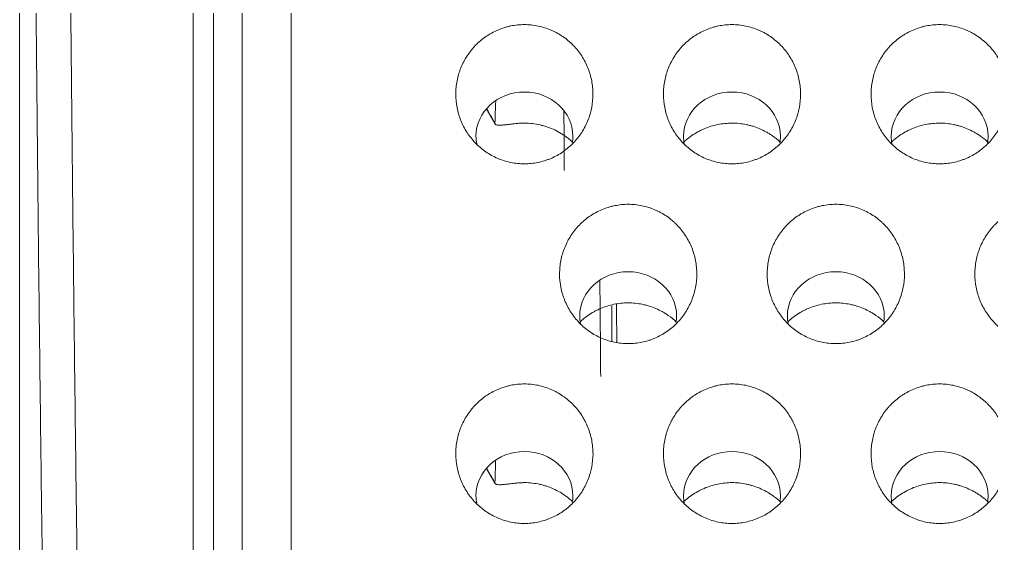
# Model space of a CAD drawing. Header units: millimetres. Extents: x 70151 to 230897, y 35202 to 113211.
# Drawn here: x 178099.42 to 178113.41, y 69207.89 to 69215.44 of the extents above; entities that cross this region are included whole.
import ezdxf

# ---------------------------------------------------------------- set-up
doc = ezdxf.new("R2010")
doc.units = ezdxf.units.MM
doc.header["$LTSCALE"] = 50
doc.layers.add('2-con', color=2, linetype='Continuous')
doc.layers.add('mark-B', color=2, linetype='Continuous', lineweight=20)

# ---------------------------------------------------------------- blocks, each defined once
blk = doc.blocks.new('무풍1WAY 대형')
at = {"layer": 'mark-B'}
blk.add_line((546.971, -451.867), (546.971, -451.359), dxfattribs=at)
for centre, major_axis, ratio, start_param, end_param in [((542.252, -449.134), (0.697, 0), 0.913545, 2.993247, 3.141588), ((542.252, -449.134), (0.697, 0), 0.913545, 3.141596, 6.283185), ((542.252, -449.134), (0.697, 0), 0.913545, 0, 0.171902), ((545.24, -449.134), (0.697, 0), 0.913545, 2.993247, 3.141588), ((545.24, -449.134), (0.697, 0), 0.913545, 3.141596, 6.283185), ((545.24, -449.134), (0.697, 0), 0.913545, 0, 0.171902), ((548.227, -449.134), (0.697, 0), 0.913545, 2.993247, 3.141588), ((548.227, -449.134), (0.697, 0), 0.913545, 3.141596, 6.283185), ((548.227, -449.134), (0.697, 0), 0.913545, 0, 0.171902), ((546.441, -471.105), (0, -44.315), 0.017455, 2.010581, 2.045456), ((543.746, -451.721), (0.697, 0), 0.913545, 2.993348, 3.141596), ((543.746, -451.721), (0.697, 0), 0.913545, 0, 0.171606), ((546.734, -451.721), (0.697, 0), 0.913545, 2.993348, 3.141596), ((546.734, -451.721), (0.697, 0), 0.913545, 0, 0.171606), ((543.746, -451.721), (0.697, 0), 0.913545, 3.141596, 6.283185), ((546.734, -451.721), (0.697, 0), 0.913545, 3.141596, 6.283185), ((546.939, -471.105), (0, -44.813), 0.017261, 1.946142, 1.966911), ((542.252, -454.308), (0.697, 0), 0.913545, 2.993348, 3.141596), ((542.252, -454.308), (0.697, 0), 0.913545, 3.141596, 6.283185), ((542.252, -454.308), (0.697, 0), 0.913545, 0, 0.171216), ((545.24, -454.308), (0.697, 0), 0.913545, 2.993348, 3.141596), ((545.24, -454.308), (0.697, 0), 0.913545, 3.141596, 6.283185), ((545.24, -454.308), (0.697, 0), 0.913545, 0, 0.171216), ((548.227, -454.308), (0.697, 0), 0.913545, 2.993348, 3.141596), ((548.227, -454.308), (0.697, 0), 0.913545, 3.141596, 6.283185), ((548.227, -454.308), (0.697, 0), 0.913545, 0, 0.171216)]:
    blk.add_ellipse(centre, major_axis=major_axis, ratio=ratio, start_param=start_param, end_param=end_param, dxfattribs=at)
for points, degree in [([(552.701, -457.233), (552.701, -444.112), (552.702, -430.948), (552.702, -417.749)], 3), ([(552.289, -417.913), (552.289, -431.081), (552.289, -444.215), (552.289, -457.307)], 3), ([(548.651, -449.323), (548.648, -449.426), (548.645, -449.529), (548.641, -449.631)], 3), ([(548.77, -449.521), (548.709, -449.416), (548.649, -449.31)], 2), ([(546.902, -451.886), (546.901, -451.704), (546.899, -451.522), (546.898, -451.34)], 3), ([(548.651, -454.497), (548.648, -454.601), (548.644, -454.704), (548.64, -454.806)], 3), ([(548.77, -454.696), (548.709, -454.591), (548.648, -454.485)], 2)]:
    blk.add_open_spline(points, degree=degree, dxfattribs=at)
for points, knots in [([(551.585, -457.359), (551.585, -457.179), (551.585, -456.82), (551.585, -456.281), (551.585, -455.743), (551.585, -455.205), (551.585, -454.667), (551.585, -454.13), (551.585, -453.593), (551.585, -453.056), (551.585, -452.52), (551.585, -451.984), (551.585, -451.448), (551.585, -450.913), (551.585, -450.378), (551.585, -449.843), (551.585, -449.309), (551.585, -448.775), (551.585, -448.241), (551.585, -447.708), (551.585, -447.174), (551.585, -446.642), (551.585, -446.109), (551.585, -445.577), (551.585, -445.045), (551.585, -444.514), (551.585, -443.983), (551.585, -443.452), (551.585, -442.922), (551.585, -442.391), (551.585, -441.862), (551.585, -441.332), (551.585, -440.803), (551.585, -440.274), (551.585, -439.746), (551.585, -439.218), (551.585, -438.69), (551.585, -438.162), (551.585, -437.635), (551.585, -437.108), (551.585, -436.582), (551.585, -436.056), (551.585, -435.53), (551.585, -435.004), (551.585, -434.479), (551.585, -433.955), (551.585, -433.43), (551.585, -432.906), (551.585, -432.382), (551.585, -431.859), (551.585, -431.335), (551.585, -430.813), (551.585, -430.29), (551.585, -429.768), (551.585, -429.246), (551.585, -428.725), (551.585, -428.204), (551.585, -427.683), (551.585, -427.162), (551.585, -426.642), (551.585, -426.122), (551.585, -425.603), (551.585, -425.084), (551.585, -424.565), (551.585, -424.047), (551.585, -423.528), (551.585, -423.011), (551.585, -422.493), (551.585, -421.976), (551.585, -421.459), (551.585, -420.943), (551.585, -420.427), (551.585, -419.911), (551.585, -419.396), (551.585, -418.881), (551.585, -418.366), (551.585, -418.023), (551.585, -417.851)], [0, 0, 0, 0, 0.013683, 0.027356, 0.04102, 0.054675, 0.06832, 0.081956, 0.095582, 0.109198, 0.122806, 0.136404, 0.149992, 0.163571, 0.17714, 0.1907, 0.204251, 0.217792, 0.231324, 0.244846, 0.258359, 0.271862, 0.285356, 0.29884, 0.312315, 0.325781, 0.339237, 0.352683, 0.366121, 0.379548, 0.392967, 0.406376, 0.419775, 0.433165, 0.446545, 0.459916, 0.473278, 0.48663, 0.499973, 0.513306, 0.52663, 0.539944, 0.553249, 0.566545, 0.579831, 0.593108, 0.606375, 0.619633, 0.632881, 0.64612, 0.659349, 0.672569, 0.68578, 0.698981, 0.712172, 0.725354, 0.738527, 0.751691, 0.764844, 0.777989, 0.791124, 0.804249, 0.817365, 0.830472, 0.843569, 0.856657, 0.869736, 0.882804, 0.895864, 0.908914, 0.921955, 0.934986, 0.948007, 0.96102, 0.974023, 0.987016, 1, 1, 1, 1]), ([(552.993, -442.018), (552.993, -442.192), (552.993, -442.539), (552.993, -443.06), (552.993, -443.581), (552.993, -444.102), (552.993, -444.622), (552.993, -445.143), (552.993, -445.664), (552.993, -446.184), (552.993, -446.705), (552.993, -447.226), (552.993, -447.746), (552.993, -448.266), (552.993, -448.787), (552.993, -449.307), (552.993, -449.828), (552.993, -450.348), (552.993, -450.868), (552.993, -451.388), (552.993, -451.909), (552.993, -452.429), (552.993, -452.949), (552.993, -453.469), (552.993, -453.989), (552.993, -454.509), (552.993, -455.029), (552.993, -455.549), (552.993, -456.068), (552.993, -456.588), (552.993, -456.935), (552.993, -457.108)], [0, 0, 0, 0, 0.034483, 0.068965, 0.103448, 0.13793, 0.172413, 0.206896, 0.241378, 0.275861, 0.310343, 0.344826, 0.379309, 0.413791, 0.448274, 0.482757, 0.51724, 0.551722, 0.586205, 0.620688, 0.655171, 0.689654, 0.724136, 0.758619, 0.793102, 0.827585, 0.862068, 0.896551, 0.931034, 0.965517, 1, 1, 1, 1]), ([(555.121, -445.094), (555.129, -445.663), (555.146, -446.815), (555.162, -447.993), (555.185, -449.78), (555.2, -450.997), (555.228, -453.483), (555.241, -454.752), (555.259, -456.694), (555.27, -458.001), (555.281, -459.336), (555.286, -460.01)], [0, 0, 0, 0, 0.125, 0.25, 0.25, 0.5, 0.5, 0.75, 0.75, 0.875, 1, 1, 1, 1]), ([(554.788, -460.133), (554.783, -459.467), (554.772, -458.147), (554.761, -456.854), (554.743, -454.933), (554.73, -453.678), (554.702, -451.219), (554.688, -450.015), (554.664, -448.248), (554.648, -447.083), (554.632, -445.944), (554.623, -445.381)], [0, 0, 0, 0, 0.125, 0.25, 0.25, 0.5, 0.5, 0.75, 0.75, 0.875, 1, 1, 1, 1]), ([(555.493, -488.059), (555.493, -485.014), (555.493, -481.958), (555.493, -476.339), (555.493, -473.779), (555.493, -469.929), (555.493, -468.643), (555.493, -466.713), (555.493, -466.069), (555.493, -465.102), (555.493, -464.78), (555.493, -464.296), (555.493, -464.135), (555.493, -463.812), (555.493, -463.64), (555.493, -463.339), (555.493, -463.209), (555.493, -462.925), (555.493, -462.781), (555.493, -462.346), (555.493, -462.051), (555.493, -461.148), (555.493, -460.523), (555.493, -459.229), (555.493, -458.56), (555.493, -457.522), (555.493, -457.171), (555.493, -456.635), (555.493, -456.455), (555.493, -456.183), (555.493, -456.092), (555.493, -455.91), (555.493, -455.808), (555.493, -455.644), (555.493, -455.581), (555.493, -455.435), (555.493, -455.362), (555.493, -455.142), (555.493, -454.994), (555.493, -454.547), (555.493, -454.245), (555.493, -453.324), (555.493, -452.693), (555.493, -451.395), (555.493, -450.729), (555.493, -449.703), (555.493, -449.356), (555.493, -448.83), (555.493, -448.654), (555.493, -448.299), (555.493, -448.112), (555.493, -447.94)], [0, 0, 0, 0, 0.23099, 0.23099, 0.423242, 0.423242, 0.519369, 0.519369, 0.567432, 0.567432, 0.591463, 0.591463, 0.603479, 0.603479, 0.615495, 0.615495, 0.627511, 0.627511, 0.639526, 0.639526, 0.663558, 0.663558, 0.711621, 0.711621, 0.759684, 0.759684, 0.783716, 0.783716, 0.795732, 0.795732, 0.80174, 0.80174, 0.807748, 0.807748, 0.813755, 0.813755, 0.819763, 0.819763, 0.831779, 0.831779, 0.855811, 0.855811, 0.903874, 0.903874, 0.951937, 0.951937, 0.975969, 0.975969, 0.987984, 0.987984, 1, 1, 1, 1]), ([(542.252, -448.735), (542.186, -448.735), (542.121, -448.742), (542.025, -448.762), (541.993, -448.77), (541.946, -448.785), (541.93, -448.79), (541.899, -448.802), (541.884, -448.808), (541.809, -448.84), (541.752, -448.871), (541.685, -448.918), (541.671, -448.928), (541.645, -448.948), (541.632, -448.958), (541.595, -448.99), (541.548, -449.034), (541.505, -449.083), (541.474, -449.121), (541.465, -449.134), (541.446, -449.161), (541.436, -449.174), (541.392, -449.243), (541.362, -449.301), (541.326, -449.39), (541.316, -449.421), (541.302, -449.468), (541.298, -449.484), (541.29, -449.515), (541.287, -449.531), (541.271, -449.611), (541.265, -449.675), (541.265, -449.755), (541.266, -449.772), (541.267, -449.804), (541.268, -449.82), (541.273, -449.869), (541.278, -449.901), (541.296, -449.996), (541.314, -450.058), (541.35, -450.148), (541.364, -450.178), (541.394, -450.236), (541.41, -450.264), (541.463, -450.345), (541.503, -450.396), (541.56, -450.455), (541.572, -450.467), (541.595, -450.489), (541.632, -450.521), (541.696, -450.571), (541.752, -450.605), (541.795, -450.629), (541.809, -450.637), (541.839, -450.651), (541.854, -450.658), (541.929, -450.69), (541.992, -450.71), (542.088, -450.73), (542.12, -450.735), (542.186, -450.742), (542.219, -450.743), (542.317, -450.743), (542.382, -450.737), (542.463, -450.72), (542.479, -450.716), (542.511, -450.708), (542.559, -450.695), (542.635, -450.666), (542.694, -450.638), (542.737, -450.614), (542.751, -450.606), (542.779, -450.588), (542.793, -450.579), (542.86, -450.533), (542.91, -450.491), (542.967, -450.432), (542.978, -450.42), (542.999, -450.396), (543.01, -450.383), (543.04, -450.345), (543.059, -450.318), (543.112, -450.237), (543.142, -450.179), (543.172, -450.104), (543.178, -450.088), (543.189, -450.058), (543.203, -450.011), (543.222, -449.933), (543.232, -449.869), (543.236, -449.821), (543.237, -449.805), (543.239, -449.772), (543.239, -449.756), (543.239, -449.675), (543.233, -449.61), (543.215, -449.516), (543.207, -449.484), (543.194, -449.437), (543.189, -449.422), (543.178, -449.391), (543.172, -449.376), (543.142, -449.3), (543.113, -449.243), (543.06, -449.161), (543.041, -449.135), (543, -449.083), (542.979, -449.059), (542.911, -448.989), (542.862, -448.947), (542.781, -448.891), (542.753, -448.873), (542.695, -448.842), (542.637, -448.813), (542.576, -448.79), (542.513, -448.77), (542.482, -448.762), (542.384, -448.742), (542.319, -448.735), (542.252, -448.735)], [0, 0, 0, 0, 0.03125, 0.03125, 0.046875, 0.046875, 0.054688, 0.054688, 0.0625, 0.0625, 0.09375, 0.09375, 0.101563, 0.101563, 0.109375, 0.109375, 0.125, 0.140625, 0.140625, 0.148438, 0.148438, 0.15625, 0.15625, 0.1875, 0.1875, 0.203125, 0.203125, 0.210938, 0.210938, 0.21875, 0.21875, 0.25, 0.25, 0.257812, 0.257812, 0.265625, 0.265625, 0.28125, 0.28125, 0.3125, 0.3125, 0.328125, 0.328125, 0.34375, 0.34375, 0.375, 0.375, 0.382812, 0.382812, 0.390625, 0.40625, 0.421875, 0.421875, 0.429687, 0.429687, 0.4375, 0.4375, 0.46875, 0.46875, 0.484375, 0.484375, 0.5, 0.5, 0.53125, 0.53125, 0.539063, 0.539063, 0.546875, 0.5625, 0.578125, 0.578125, 0.585938, 0.585938, 0.59375, 0.59375, 0.625, 0.625, 0.632812, 0.632812, 0.640625, 0.640625, 0.65625, 0.65625, 0.6875, 0.6875, 0.695312, 0.695312, 0.703125, 0.71875, 0.734375, 0.734375, 0.742187, 0.742187, 0.75, 0.75, 0.78125, 0.78125, 0.796875, 0.796875, 0.804688, 0.804688, 0.8125, 0.8125, 0.84375, 0.84375, 0.859375, 0.859375, 0.875, 0.875, 0.90625, 0.90625, 0.921875, 0.921875, 0.9375, 0.953125, 0.953125, 0.96875, 0.96875, 1, 1, 1, 1]), ([(545.24, -448.735), (545.174, -448.735), (545.108, -448.742), (545.012, -448.762), (544.981, -448.77), (544.934, -448.785), (544.918, -448.79), (544.887, -448.802), (544.872, -448.808), (544.796, -448.84), (544.739, -448.871), (544.672, -448.918), (544.659, -448.928), (544.633, -448.948), (544.62, -448.958), (544.583, -448.99), (544.535, -449.034), (544.492, -449.083), (544.462, -449.121), (544.452, -449.134), (544.433, -449.161), (544.424, -449.174), (544.38, -449.243), (544.35, -449.301), (544.314, -449.39), (544.303, -449.421), (544.29, -449.468), (544.285, -449.484), (544.278, -449.515), (544.274, -449.531), (544.259, -449.611), (544.253, -449.675), (544.253, -449.755), (544.253, -449.772), (544.255, -449.804), (544.256, -449.82), (544.261, -449.869), (544.265, -449.901), (544.284, -449.996), (544.302, -450.058), (544.338, -450.148), (544.352, -450.178), (544.381, -450.236), (544.398, -450.264), (544.45, -450.345), (544.49, -450.396), (544.547, -450.455), (544.559, -450.467), (544.583, -450.489), (544.62, -450.521), (544.684, -450.571), (544.739, -450.605), (544.782, -450.629), (544.797, -450.637), (544.826, -450.651), (544.841, -450.658), (544.917, -450.69), (544.979, -450.71), (545.075, -450.73), (545.108, -450.735), (545.174, -450.742), (545.207, -450.743), (545.305, -450.743), (545.37, -450.737), (545.451, -450.72), (545.467, -450.716), (545.499, -450.708), (545.546, -450.695), (545.623, -450.666), (545.682, -450.638), (545.725, -450.614), (545.739, -450.606), (545.767, -450.588), (545.781, -450.579), (545.848, -450.533), (545.898, -450.491), (545.954, -450.432), (545.965, -450.42), (545.987, -450.396), (545.997, -450.383), (546.028, -450.345), (546.047, -450.318), (546.1, -450.237), (546.129, -450.179), (546.16, -450.104), (546.165, -450.088), (546.176, -450.058), (546.191, -450.011), (546.21, -449.933), (546.219, -449.869), (546.224, -449.821), (546.225, -449.805), (546.226, -449.772), (546.227, -449.756), (546.227, -449.675), (546.221, -449.61), (546.202, -449.516), (546.195, -449.484), (546.181, -449.437), (546.176, -449.422), (546.166, -449.391), (546.16, -449.376), (546.13, -449.3), (546.1, -449.243), (546.048, -449.161), (546.029, -449.135), (545.988, -449.083), (545.966, -449.059), (545.899, -448.989), (545.849, -448.947), (545.769, -448.891), (545.74, -448.873), (545.683, -448.842), (545.624, -448.813), (545.563, -448.79), (545.501, -448.77), (545.469, -448.762), (545.372, -448.742), (545.306, -448.735), (545.24, -448.735)], [0, 0, 0, 0, 0.03125, 0.03125, 0.046875, 0.046875, 0.054687, 0.054687, 0.0625, 0.0625, 0.09375, 0.09375, 0.101562, 0.101562, 0.109375, 0.109375, 0.125, 0.140625, 0.140625, 0.148437, 0.148437, 0.15625, 0.15625, 0.1875, 0.1875, 0.203125, 0.203125, 0.210937, 0.210937, 0.21875, 0.21875, 0.25, 0.25, 0.257812, 0.257812, 0.265625, 0.265625, 0.28125, 0.28125, 0.3125, 0.3125, 0.328125, 0.328125, 0.34375, 0.34375, 0.375, 0.375, 0.382812, 0.382812, 0.390625, 0.40625, 0.421875, 0.421875, 0.429687, 0.429687, 0.4375, 0.4375, 0.46875, 0.46875, 0.484375, 0.484375, 0.5, 0.5, 0.53125, 0.53125, 0.539062, 0.539062, 0.546875, 0.5625, 0.578125, 0.578125, 0.585938, 0.585938, 0.59375, 0.59375, 0.625, 0.625, 0.632813, 0.632813, 0.640625, 0.640625, 0.65625, 0.65625, 0.6875, 0.6875, 0.695313, 0.695313, 0.703125, 0.71875, 0.734375, 0.734375, 0.742188, 0.742188, 0.75, 0.75, 0.78125, 0.78125, 0.796875, 0.796875, 0.804688, 0.804688, 0.8125, 0.8125, 0.84375, 0.84375, 0.859375, 0.859375, 0.875, 0.875, 0.90625, 0.90625, 0.921875, 0.921875, 0.9375, 0.953125, 0.953125, 0.96875, 0.96875, 1, 1, 1, 1]), ([(548.227, -448.735), (548.161, -448.735), (548.096, -448.742), (548, -448.762), (547.968, -448.77), (547.921, -448.785), (547.905, -448.79), (547.874, -448.802), (547.859, -448.808), (547.784, -448.84), (547.727, -448.871), (547.66, -448.918), (547.646, -448.928), (547.62, -448.948), (547.607, -448.958), (547.57, -448.99), (547.523, -449.034), (547.48, -449.083), (547.45, -449.121), (547.44, -449.134), (547.421, -449.161), (547.412, -449.174), (547.367, -449.243), (547.338, -449.301), (547.301, -449.39), (547.291, -449.421), (547.277, -449.468), (547.273, -449.484), (547.265, -449.515), (547.262, -449.531), (547.247, -449.611), (547.24, -449.675), (547.24, -449.755), (547.241, -449.772), (547.242, -449.804), (547.244, -449.82), (547.248, -449.869), (547.253, -449.901), (547.271, -449.996), (547.289, -450.058), (547.325, -450.148), (547.339, -450.178), (547.369, -450.236), (547.385, -450.264), (547.438, -450.345), (547.478, -450.396), (547.535, -450.455), (547.547, -450.467), (547.571, -450.489), (547.607, -450.521), (547.672, -450.571), (547.727, -450.605), (547.77, -450.629), (547.784, -450.637), (547.814, -450.651), (547.829, -450.658), (547.905, -450.69), (547.967, -450.71), (548.063, -450.73), (548.095, -450.735), (548.161, -450.742), (548.194, -450.743), (548.292, -450.743), (548.357, -450.737), (548.438, -450.72), (548.454, -450.716), (548.486, -450.708), (548.534, -450.695), (548.61, -450.666), (548.669, -450.638), (548.712, -450.614), (548.726, -450.606), (548.754, -450.588), (548.768, -450.579), (548.836, -450.533), (548.885, -450.491), (548.942, -450.432), (548.953, -450.42), (548.974, -450.396), (548.985, -450.383), (549.015, -450.345), (549.034, -450.318), (549.087, -450.237), (549.117, -450.179), (549.147, -450.104), (549.153, -450.088), (549.164, -450.058), (549.178, -450.011), (549.197, -449.933), (549.207, -449.869), (549.211, -449.821), (549.212, -449.805), (549.214, -449.772), (549.214, -449.756), (549.214, -449.675), (549.208, -449.61), (549.19, -449.516), (549.182, -449.484), (549.169, -449.437), (549.164, -449.422), (549.153, -449.391), (549.147, -449.376), (549.117, -449.3), (549.088, -449.243), (549.035, -449.161), (549.016, -449.135), (548.975, -449.083), (548.954, -449.059), (548.886, -448.989), (548.837, -448.947), (548.756, -448.891), (548.728, -448.873), (548.671, -448.842), (548.612, -448.813), (548.551, -448.79), (548.488, -448.77), (548.457, -448.762), (548.359, -448.742), (548.294, -448.735), (548.227, -448.735)], [0, 0, 0, 0, 0.03125, 0.03125, 0.046875, 0.046875, 0.054687, 0.054687, 0.0625, 0.0625, 0.09375, 0.09375, 0.101562, 0.101562, 0.109375, 0.109375, 0.125, 0.140625, 0.140625, 0.148437, 0.148437, 0.15625, 0.15625, 0.1875, 0.1875, 0.203125, 0.203125, 0.210937, 0.210937, 0.21875, 0.21875, 0.25, 0.25, 0.257812, 0.257812, 0.265625, 0.265625, 0.28125, 0.28125, 0.3125, 0.3125, 0.328125, 0.328125, 0.34375, 0.34375, 0.375, 0.375, 0.382812, 0.382812, 0.390625, 0.40625, 0.421875, 0.421875, 0.429687, 0.429687, 0.4375, 0.4375, 0.46875, 0.46875, 0.484375, 0.484375, 0.5, 0.5, 0.53125, 0.53125, 0.539062, 0.539062, 0.546875, 0.5625, 0.578125, 0.578125, 0.585937, 0.585937, 0.59375, 0.59375, 0.625, 0.625, 0.632812, 0.632812, 0.640625, 0.640625, 0.65625, 0.65625, 0.6875, 0.6875, 0.695312, 0.695312, 0.703125, 0.71875, 0.734375, 0.734375, 0.742187, 0.742187, 0.75, 0.75, 0.78125, 0.78125, 0.796875, 0.796875, 0.804687, 0.804687, 0.8125, 0.8125, 0.84375, 0.84375, 0.859375, 0.859375, 0.875, 0.875, 0.90625, 0.90625, 0.921875, 0.921875, 0.9375, 0.953125, 0.953125, 0.96875, 0.96875, 1, 1, 1, 1]), ([(542.949, -449.046), (542.937, -449.058), (542.899, -449.092), (542.832, -449.143), (542.774, -449.179), (542.729, -449.204), (542.714, -449.212), (542.683, -449.227), (542.667, -449.234), (542.589, -449.268), (542.524, -449.288), (542.424, -449.309), (542.39, -449.314), (542.321, -449.321), (542.287, -449.323), (542.185, -449.323), (542.117, -449.316), (542.033, -449.299), (542.016, -449.295), (541.983, -449.286), (541.933, -449.272), (541.853, -449.243), (541.792, -449.213), (541.747, -449.188), (541.733, -449.18), (541.703, -449.162), (541.689, -449.152), (541.633, -449.113), (541.593, -449.081), (541.556, -449.047)], [0, 0, 0, 0, 0.033324, 0.099973, 0.166622, 0.166622, 0.199947, 0.199947, 0.233271, 0.233271, 0.366569, 0.366569, 0.433218, 0.433218, 0.499867, 0.499867, 0.633165, 0.633165, 0.666489, 0.666489, 0.699814, 0.766462, 0.833111, 0.833111, 0.866436, 0.866436, 0.89976, 0.89976, 1, 1, 1, 1]), ([(545.937, -449.046), (545.924, -449.058), (545.886, -449.092), (545.819, -449.143), (545.761, -449.179), (545.717, -449.204), (545.702, -449.212), (545.671, -449.227), (545.655, -449.234), (545.576, -449.268), (545.511, -449.288), (545.411, -449.309), (545.377, -449.314), (545.309, -449.321), (545.275, -449.323), (545.172, -449.323), (545.104, -449.316), (545.02, -449.299), (545.003, -449.295), (544.97, -449.286), (544.921, -449.272), (544.841, -449.243), (544.78, -449.213), (544.735, -449.188), (544.72, -449.18), (544.691, -449.162), (544.677, -449.152), (544.62, -449.113), (544.58, -449.081), (544.543, -449.047)], [0, 0, 0, 0, 0.033324, 0.099973, 0.166622, 0.166622, 0.199947, 0.199947, 0.233271, 0.233271, 0.366569, 0.366569, 0.433218, 0.433218, 0.499867, 0.499867, 0.633165, 0.633165, 0.666489, 0.666489, 0.699814, 0.766462, 0.833111, 0.833111, 0.866436, 0.866436, 0.89976, 0.89976, 1, 1, 1, 1]), ([(548.337, -449.317), (548.318, -449.319), (548.299, -449.32), (548.261, -449.322), (548.243, -449.323), (548.186, -449.323), (548.112, -449.318), (548.038, -449.306), (547.982, -449.293), (547.964, -449.288), (547.928, -449.278), (547.91, -449.272), (547.822, -449.241), (547.754, -449.209), (547.674, -449.159), (547.658, -449.148), (547.628, -449.127), (547.59, -449.099), (547.555, -449.069), (547.535, -449.05)], [0, 0, 0, 0, 0.064579, 0.064579, 0.129157, 0.129157, 0.258315, 0.387472, 0.387472, 0.452051, 0.452051, 0.516629, 0.516629, 0.774944, 0.774944, 0.839522, 0.839522, 0.904101, 1, 1, 1, 1]), ([(548.651, -449.323), (548.652, -449.317), (548.65, -449.312), (548.644, -449.305), (548.642, -449.303), (548.636, -449.3), (548.633, -449.299), (548.621, -449.295), (548.612, -449.294), (548.595, -449.293), (548.589, -449.293), (548.576, -449.293), (548.562, -449.293), (548.547, -449.294), (548.531, -449.295), (548.523, -449.296), (548.497, -449.299), (548.478, -449.301), (548.44, -449.305), (548.42, -449.308), (548.379, -449.312), (548.358, -449.315), (548.337, -449.317)], [0, 0, 0, 0, 0.125, 0.125, 0.1875, 0.1875, 0.25, 0.25, 0.375, 0.375, 0.4375, 0.4375, 0.5, 0.5625, 0.5625, 0.625, 0.625, 0.75, 0.75, 0.875, 0.875, 1, 1, 1, 1]), ([(548.768, -449.525), (548.744, -449.484), (548.721, -449.443), (548.689, -449.388), (548.681, -449.374), (548.666, -449.348), (548.659, -449.335), (548.651, -449.323)], [0, 0, 0, 0, 0.609851, 0.609851, 0.815975, 0.815975, 1, 1, 1, 1]), ([(540.759, -451.323), (540.692, -451.323), (540.627, -451.33), (540.531, -451.35), (540.499, -451.358), (540.452, -451.372), (540.437, -451.378), (540.406, -451.389), (540.39, -451.395), (540.315, -451.428), (540.258, -451.459), (540.191, -451.505), (540.178, -451.515), (540.152, -451.535), (540.139, -451.545), (540.101, -451.577), (540.054, -451.622), (540.011, -451.67), (539.981, -451.708), (539.971, -451.721), (539.952, -451.748), (539.943, -451.761), (539.898, -451.83), (539.869, -451.888), (539.833, -451.977), (539.822, -452.008), (539.808, -452.055), (539.804, -452.07), (539.796, -452.102), (539.793, -452.118), (539.778, -452.197), (539.772, -452.261), (539.772, -452.342), (539.772, -452.358), (539.774, -452.391), (539.775, -452.407), (539.779, -452.456), (539.784, -452.488), (539.802, -452.582), (539.82, -452.644), (539.857, -452.735), (539.87, -452.764), (539.9, -452.822), (539.916, -452.85), (539.969, -452.931), (540.009, -452.982), (540.066, -453.041), (540.078, -453.053), (540.102, -453.075), (540.138, -453.107), (540.203, -453.157), (540.258, -453.191), (540.301, -453.215), (540.316, -453.222), (540.345, -453.237), (540.36, -453.244), (540.436, -453.276), (540.498, -453.296), (540.594, -453.315), (540.627, -453.32), (540.692, -453.327), (540.725, -453.329), (540.824, -453.329), (540.889, -453.322), (540.969, -453.306), (540.985, -453.302), (541.017, -453.294), (541.065, -453.28), (541.141, -453.252), (541.2, -453.224), (541.243, -453.2), (541.257, -453.192), (541.285, -453.174), (541.299, -453.165), (541.367, -453.119), (541.416, -453.077), (541.473, -453.019), (541.484, -453.007), (541.505, -452.982), (541.516, -452.969), (541.546, -452.931), (541.565, -452.905), (541.618, -452.823), (541.648, -452.766), (541.678, -452.69), (541.684, -452.675), (541.695, -452.644), (541.71, -452.598), (541.729, -452.52), (541.738, -452.456), (541.742, -452.408), (541.744, -452.391), (541.745, -452.359), (541.745, -452.343), (541.746, -452.261), (541.739, -452.197), (541.721, -452.102), (541.714, -452.071), (541.7, -452.024), (541.695, -452.009), (541.684, -451.978), (541.679, -451.963), (541.648, -451.888), (541.619, -451.83), (541.566, -451.749), (541.547, -451.722), (541.506, -451.671), (541.485, -451.646), (541.417, -451.576), (541.368, -451.534), (541.287, -451.478), (541.259, -451.461), (541.202, -451.429), (541.143, -451.401), (541.082, -451.378), (541.019, -451.358), (540.988, -451.35), (540.89, -451.33), (540.825, -451.323), (540.759, -451.323)], [0, 0, 0, 0, 0.03125, 0.03125, 0.046875, 0.046875, 0.054687, 0.054687, 0.0625, 0.0625, 0.09375, 0.09375, 0.101562, 0.101562, 0.109375, 0.109375, 0.125, 0.140625, 0.140625, 0.148437, 0.148437, 0.15625, 0.15625, 0.1875, 0.1875, 0.203125, 0.203125, 0.210937, 0.210937, 0.21875, 0.21875, 0.25, 0.25, 0.257812, 0.257812, 0.265625, 0.265625, 0.28125, 0.28125, 0.3125, 0.3125, 0.328125, 0.328125, 0.34375, 0.34375, 0.375, 0.375, 0.382812, 0.382812, 0.390625, 0.40625, 0.421875, 0.421875, 0.429687, 0.429687, 0.4375, 0.4375, 0.46875, 0.46875, 0.484375, 0.484375, 0.5, 0.5, 0.53125, 0.53125, 0.539062, 0.539062, 0.546875, 0.5625, 0.578125, 0.578125, 0.585937, 0.585937, 0.59375, 0.59375, 0.625, 0.625, 0.632812, 0.632812, 0.640625, 0.640625, 0.65625, 0.65625, 0.6875, 0.6875, 0.695312, 0.695312, 0.703125, 0.71875, 0.734375, 0.734375, 0.742187, 0.742187, 0.75, 0.75, 0.78125, 0.78125, 0.796875, 0.796875, 0.804687, 0.804687, 0.8125, 0.8125, 0.84375, 0.84375, 0.859375, 0.859375, 0.875, 0.875, 0.90625, 0.90625, 0.921875, 0.921875, 0.9375, 0.953125, 0.953125, 0.96875, 0.96875, 1, 1, 1, 1]), ([(543.746, -451.323), (543.68, -451.323), (543.615, -451.33), (543.519, -451.35), (543.487, -451.358), (543.44, -451.372), (543.424, -451.378), (543.393, -451.389), (543.378, -451.395), (543.303, -451.428), (543.246, -451.459), (543.178, -451.505), (543.165, -451.515), (543.139, -451.535), (543.126, -451.545), (543.089, -451.577), (543.041, -451.622), (542.999, -451.67), (542.968, -451.708), (542.959, -451.721), (542.94, -451.748), (542.93, -451.761), (542.886, -451.83), (542.856, -451.888), (542.82, -451.977), (542.81, -452.008), (542.796, -452.055), (542.792, -452.07), (542.784, -452.102), (542.781, -452.118), (542.765, -452.197), (542.759, -452.261), (542.759, -452.342), (542.76, -452.358), (542.761, -452.391), (542.762, -452.407), (542.767, -452.456), (542.772, -452.488), (542.79, -452.582), (542.808, -452.644), (542.844, -452.735), (542.858, -452.764), (542.888, -452.822), (542.904, -452.85), (542.957, -452.931), (542.997, -452.982), (543.054, -453.041), (543.066, -453.053), (543.089, -453.075), (543.126, -453.107), (543.19, -453.157), (543.246, -453.191), (543.289, -453.215), (543.303, -453.222), (543.333, -453.237), (543.348, -453.244), (543.423, -453.276), (543.486, -453.296), (543.582, -453.315), (543.614, -453.32), (543.68, -453.327), (543.713, -453.329), (543.811, -453.329), (543.876, -453.322), (543.957, -453.306), (543.973, -453.302), (544.005, -453.294), (544.052, -453.28), (544.129, -453.252), (544.188, -453.224), (544.231, -453.2), (544.245, -453.192), (544.273, -453.174), (544.287, -453.165), (544.354, -453.119), (544.404, -453.077), (544.46, -453.019), (544.471, -453.007), (544.493, -452.982), (544.503, -452.969), (544.534, -452.931), (544.553, -452.905), (544.606, -452.823), (544.636, -452.766), (544.666, -452.69), (544.672, -452.675), (544.682, -452.644), (544.697, -452.598), (544.716, -452.52), (544.725, -452.456), (544.73, -452.408), (544.731, -452.391), (544.733, -452.359), (544.733, -452.343), (544.733, -452.261), (544.727, -452.197), (544.709, -452.102), (544.701, -452.071), (544.687, -452.024), (544.682, -452.009), (544.672, -451.978), (544.666, -451.963), (544.636, -451.888), (544.606, -451.83), (544.554, -451.749), (544.535, -451.722), (544.494, -451.671), (544.472, -451.646), (544.405, -451.576), (544.355, -451.534), (544.275, -451.478), (544.246, -451.461), (544.189, -451.429), (544.13, -451.401), (544.069, -451.378), (544.007, -451.358), (543.975, -451.35), (543.878, -451.33), (543.812, -451.323), (543.746, -451.323)], [0, 0, 0, 0, 0.03125, 0.03125, 0.046875, 0.046875, 0.054688, 0.054688, 0.0625, 0.0625, 0.09375, 0.09375, 0.101563, 0.101563, 0.109375, 0.109375, 0.125, 0.140625, 0.140625, 0.148438, 0.148438, 0.15625, 0.15625, 0.1875, 0.1875, 0.203125, 0.203125, 0.210938, 0.210938, 0.21875, 0.21875, 0.25, 0.25, 0.257813, 0.257813, 0.265625, 0.265625, 0.28125, 0.28125, 0.3125, 0.3125, 0.328125, 0.328125, 0.34375, 0.34375, 0.375, 0.375, 0.382813, 0.382813, 0.390625, 0.40625, 0.421875, 0.421875, 0.429688, 0.429688, 0.4375, 0.4375, 0.46875, 0.46875, 0.484375, 0.484375, 0.5, 0.5, 0.53125, 0.53125, 0.539063, 0.539063, 0.546875, 0.5625, 0.578125, 0.578125, 0.585938, 0.585938, 0.59375, 0.59375, 0.625, 0.625, 0.632813, 0.632813, 0.640625, 0.640625, 0.65625, 0.65625, 0.6875, 0.6875, 0.695313, 0.695313, 0.703125, 0.71875, 0.734375, 0.734375, 0.742188, 0.742188, 0.75, 0.75, 0.78125, 0.78125, 0.796875, 0.796875, 0.804688, 0.804688, 0.8125, 0.8125, 0.84375, 0.84375, 0.859375, 0.859375, 0.875, 0.875, 0.90625, 0.90625, 0.921875, 0.921875, 0.9375, 0.953125, 0.953125, 0.96875, 0.96875, 1, 1, 1, 1]), ([(546.734, -451.323), (546.667, -451.323), (546.602, -451.33), (546.506, -451.35), (546.475, -451.358), (546.427, -451.372), (546.412, -451.378), (546.381, -451.389), (546.366, -451.395), (546.29, -451.428), (546.233, -451.459), (546.166, -451.505), (546.153, -451.515), (546.127, -451.535), (546.114, -451.545), (546.076, -451.577), (546.029, -451.622), (545.986, -451.67), (545.956, -451.708), (545.946, -451.721), (545.927, -451.748), (545.918, -451.761), (545.873, -451.83), (545.844, -451.888), (545.808, -451.977), (545.797, -452.008), (545.783, -452.055), (545.779, -452.07), (545.772, -452.102), (545.768, -452.118), (545.753, -452.197), (545.747, -452.261), (545.747, -452.342), (545.747, -452.358), (545.749, -452.391), (545.75, -452.407), (545.754, -452.456), (545.759, -452.488), (545.777, -452.582), (545.795, -452.644), (545.832, -452.735), (545.845, -452.764), (545.875, -452.822), (545.892, -452.85), (545.944, -452.931), (545.984, -452.982), (546.041, -453.041), (546.053, -453.053), (546.077, -453.075), (546.113, -453.107), (546.178, -453.157), (546.233, -453.191), (546.276, -453.215), (546.291, -453.222), (546.32, -453.237), (546.335, -453.244), (546.411, -453.276), (546.473, -453.296), (546.569, -453.315), (546.602, -453.32), (546.668, -453.327), (546.7, -453.329), (546.799, -453.329), (546.864, -453.322), (546.944, -453.306), (546.961, -453.302), (546.992, -453.294), (547.04, -453.28), (547.116, -453.252), (547.175, -453.224), (547.218, -453.2), (547.232, -453.192), (547.26, -453.174), (547.274, -453.165), (547.342, -453.119), (547.391, -453.077), (547.448, -453.019), (547.459, -453.007), (547.48, -452.982), (547.491, -452.969), (547.522, -452.931), (547.54, -452.905), (547.593, -452.823), (547.623, -452.766), (547.653, -452.69), (547.659, -452.675), (547.67, -452.644), (547.685, -452.598), (547.704, -452.52), (547.713, -452.456), (547.717, -452.408), (547.719, -452.391), (547.72, -452.359), (547.721, -452.343), (547.721, -452.261), (547.714, -452.197), (547.696, -452.102), (547.689, -452.071), (547.675, -452.024), (547.67, -452.009), (547.659, -451.978), (547.654, -451.963), (547.623, -451.888), (547.594, -451.83), (547.541, -451.749), (547.522, -451.722), (547.481, -451.671), (547.46, -451.646), (547.392, -451.576), (547.343, -451.534), (547.262, -451.478), (547.234, -451.461), (547.177, -451.429), (547.118, -451.401), (547.057, -451.378), (546.995, -451.358), (546.963, -451.35), (546.865, -451.33), (546.8, -451.323), (546.734, -451.323)], [0, 0, 0, 0, 0.03125, 0.03125, 0.046875, 0.046875, 0.054688, 0.054688, 0.0625, 0.0625, 0.09375, 0.09375, 0.101563, 0.101563, 0.109375, 0.109375, 0.125, 0.140625, 0.140625, 0.148438, 0.148438, 0.15625, 0.15625, 0.1875, 0.1875, 0.203125, 0.203125, 0.210937, 0.210937, 0.21875, 0.21875, 0.25, 0.25, 0.257812, 0.257812, 0.265625, 0.265625, 0.28125, 0.28125, 0.3125, 0.3125, 0.328125, 0.328125, 0.34375, 0.34375, 0.375, 0.375, 0.382813, 0.382813, 0.390625, 0.40625, 0.421875, 0.421875, 0.429688, 0.429688, 0.4375, 0.4375, 0.46875, 0.46875, 0.484375, 0.484375, 0.5, 0.5, 0.53125, 0.53125, 0.539063, 0.539063, 0.546875, 0.5625, 0.578125, 0.578125, 0.585938, 0.585938, 0.59375, 0.59375, 0.625, 0.625, 0.632813, 0.632813, 0.640625, 0.640625, 0.65625, 0.65625, 0.6875, 0.6875, 0.695313, 0.695313, 0.703125, 0.71875, 0.734375, 0.734375, 0.742188, 0.742188, 0.75, 0.75, 0.78125, 0.78125, 0.796875, 0.796875, 0.804688, 0.804688, 0.8125, 0.8125, 0.84375, 0.84375, 0.859375, 0.859375, 0.875, 0.875, 0.90625, 0.90625, 0.921875, 0.921875, 0.9375, 0.953125, 0.953125, 0.96875, 0.96875, 1, 1, 1, 1]), ([(544.434, -451.642), (544.424, -451.651), (544.389, -451.682), (544.325, -451.731), (544.267, -451.767), (544.223, -451.791), (544.208, -451.799), (544.177, -451.814), (544.161, -451.821), (544.082, -451.855), (544.018, -451.875), (543.917, -451.896), (543.884, -451.901), (543.815, -451.908), (543.781, -451.91), (543.678, -451.91), (543.611, -451.903), (543.527, -451.886), (543.51, -451.882), (543.476, -451.874), (543.427, -451.86), (543.347, -451.83), (543.286, -451.8), (543.241, -451.776), (543.227, -451.767), (543.197, -451.749), (543.183, -451.74), (543.128, -451.702), (543.09, -451.671), (543.054, -451.638)], [0, 0, 0, 0, 0.025816, 0.093224, 0.160632, 0.160632, 0.194336, 0.194336, 0.228041, 0.228041, 0.362857, 0.362857, 0.430265, 0.430265, 0.497674, 0.497674, 0.63249, 0.63249, 0.666194, 0.666194, 0.699898, 0.767307, 0.834715, 0.834715, 0.868419, 0.868419, 0.902123, 0.902123, 1, 1, 1, 1]), ([(547.421, -451.642), (547.412, -451.651), (547.377, -451.682), (547.313, -451.731), (547.255, -451.767), (547.21, -451.791), (547.195, -451.799), (547.164, -451.814), (547.149, -451.821), (547.07, -451.855), (547.005, -451.875), (546.905, -451.896), (546.871, -451.901), (546.802, -451.908), (546.768, -451.91), (546.666, -451.91), (546.598, -451.903), (546.514, -451.886), (546.497, -451.882), (546.464, -451.874), (546.415, -451.86), (546.335, -451.83), (546.274, -451.8), (546.229, -451.776), (546.214, -451.767), (546.185, -451.749), (546.171, -451.74), (546.116, -451.702), (546.077, -451.671), (546.041, -451.638)], [0, 0, 0, 0, 0.025816, 0.093224, 0.160632, 0.160632, 0.194336, 0.194336, 0.22804, 0.22804, 0.362857, 0.362857, 0.430265, 0.430265, 0.497674, 0.497674, 0.63249, 0.63249, 0.666194, 0.666194, 0.699898, 0.767307, 0.834715, 0.834715, 0.868419, 0.868419, 0.902123, 0.902123, 1, 1, 1, 1]), ([(542.252, -453.911), (542.186, -453.911), (542.121, -453.918), (542.025, -453.937), (541.993, -453.945), (541.946, -453.96), (541.931, -453.966), (541.9, -453.977), (541.884, -453.983), (541.809, -454.015), (541.752, -454.047), (541.685, -454.093), (541.672, -454.103), (541.645, -454.123), (541.633, -454.133), (541.595, -454.165), (541.548, -454.209), (541.505, -454.258), (541.465, -454.308), (541.446, -454.335), (541.392, -454.417), (541.363, -454.475), (541.327, -454.564), (541.316, -454.595), (541.302, -454.642), (541.298, -454.657), (541.29, -454.689), (541.287, -454.705), (541.272, -454.784), (541.265, -454.848), (541.265, -454.929), (541.266, -454.945), (541.267, -454.977), (541.269, -454.994), (541.273, -455.042), (541.278, -455.074), (541.296, -455.169), (541.314, -455.231), (541.35, -455.321), (541.364, -455.351), (541.394, -455.408), (541.41, -455.436), (541.463, -455.518), (541.503, -455.568), (541.56, -455.627), (541.572, -455.639), (541.596, -455.661), (541.632, -455.693), (541.697, -455.743), (541.752, -455.777), (541.795, -455.801), (541.81, -455.808), (541.839, -455.823), (541.854, -455.83), (541.93, -455.862), (541.992, -455.881), (542.088, -455.901), (542.12, -455.906), (542.186, -455.913), (542.219, -455.915), (542.317, -455.915), (542.382, -455.908), (542.463, -455.892), (542.479, -455.888), (542.511, -455.88), (542.559, -455.866), (542.635, -455.838), (542.694, -455.809), (542.737, -455.786), (542.751, -455.778), (542.779, -455.76), (542.793, -455.751), (542.86, -455.705), (542.91, -455.663), (542.966, -455.605), (542.977, -455.593), (542.999, -455.568), (543.009, -455.556), (543.04, -455.517), (543.059, -455.491), (543.112, -455.409), (543.142, -455.352), (543.172, -455.277), (543.178, -455.261), (543.188, -455.231), (543.203, -455.184), (543.222, -455.106), (543.231, -455.042), (543.236, -454.994), (543.237, -454.978), (543.239, -454.946), (543.239, -454.929), (543.239, -454.848), (543.233, -454.784), (543.215, -454.689), (543.207, -454.658), (543.194, -454.611), (543.189, -454.596), (543.178, -454.565), (543.172, -454.55), (543.142, -454.475), (543.112, -454.417), (543.06, -454.336), (543.041, -454.309), (543, -454.258), (542.979, -454.234), (542.911, -454.164), (542.861, -454.122), (542.781, -454.066), (542.753, -454.049), (542.695, -454.017), (542.637, -453.988), (542.576, -453.966), (542.513, -453.946), (542.481, -453.938), (542.384, -453.918), (542.319, -453.911), (542.252, -453.911)], [0, 0, 0, 0, 0.03125, 0.03125, 0.046875, 0.046875, 0.054688, 0.054688, 0.0625, 0.0625, 0.09375, 0.09375, 0.101563, 0.101563, 0.109375, 0.109375, 0.125, 0.140625, 0.140625, 0.15625, 0.15625, 0.1875, 0.1875, 0.203125, 0.203125, 0.210938, 0.210938, 0.21875, 0.21875, 0.25, 0.25, 0.257813, 0.257813, 0.265625, 0.265625, 0.28125, 0.28125, 0.3125, 0.3125, 0.328125, 0.328125, 0.34375, 0.34375, 0.375, 0.375, 0.382813, 0.382813, 0.390625, 0.40625, 0.421875, 0.421875, 0.429688, 0.429688, 0.4375, 0.4375, 0.46875, 0.46875, 0.484375, 0.484375, 0.5, 0.5, 0.53125, 0.53125, 0.539063, 0.539063, 0.546875, 0.5625, 0.578125, 0.578125, 0.585938, 0.585938, 0.59375, 0.59375, 0.625, 0.625, 0.632813, 0.632813, 0.640625, 0.640625, 0.65625, 0.65625, 0.6875, 0.6875, 0.695313, 0.695313, 0.703125, 0.71875, 0.734375, 0.734375, 0.742188, 0.742188, 0.75, 0.75, 0.78125, 0.78125, 0.796875, 0.796875, 0.804688, 0.804688, 0.8125, 0.8125, 0.84375, 0.84375, 0.859375, 0.859375, 0.875, 0.875, 0.90625, 0.90625, 0.921875, 0.921875, 0.9375, 0.953125, 0.953125, 0.96875, 0.96875, 1, 1, 1, 1]), ([(545.24, -453.911), (545.174, -453.911), (545.109, -453.918), (545.013, -453.937), (544.981, -453.945), (544.934, -453.96), (544.918, -453.966), (544.887, -453.977), (544.872, -453.983), (544.797, -454.015), (544.74, -454.047), (544.672, -454.093), (544.659, -454.103), (544.633, -454.123), (544.62, -454.133), (544.583, -454.165), (544.535, -454.209), (544.493, -454.258), (544.452, -454.308), (544.433, -454.335), (544.38, -454.417), (544.35, -454.475), (544.314, -454.564), (544.303, -454.595), (544.29, -454.642), (544.285, -454.657), (544.278, -454.689), (544.274, -454.705), (544.259, -454.784), (544.253, -454.848), (544.253, -454.929), (544.253, -454.945), (544.255, -454.977), (544.256, -454.994), (544.261, -455.042), (544.265, -455.074), (544.284, -455.169), (544.302, -455.231), (544.338, -455.321), (544.352, -455.351), (544.382, -455.408), (544.398, -455.436), (544.45, -455.518), (544.491, -455.568), (544.548, -455.627), (544.559, -455.639), (544.583, -455.661), (544.62, -455.693), (544.684, -455.743), (544.74, -455.777), (544.783, -455.801), (544.797, -455.808), (544.827, -455.823), (544.842, -455.83), (544.917, -455.862), (544.979, -455.881), (545.075, -455.901), (545.108, -455.906), (545.174, -455.913), (545.207, -455.915), (545.305, -455.915), (545.37, -455.908), (545.451, -455.892), (545.467, -455.888), (545.499, -455.88), (545.546, -455.866), (545.623, -455.838), (545.681, -455.809), (545.724, -455.786), (545.738, -455.778), (545.766, -455.76), (545.78, -455.751), (545.848, -455.705), (545.897, -455.663), (545.954, -455.605), (545.965, -455.593), (545.987, -455.568), (545.997, -455.556), (546.028, -455.517), (546.047, -455.491), (546.099, -455.409), (546.129, -455.352), (546.16, -455.277), (546.165, -455.261), (546.176, -455.231), (546.191, -455.184), (546.21, -455.106), (546.219, -455.042), (546.224, -454.994), (546.225, -454.978), (546.226, -454.946), (546.227, -454.929), (546.227, -454.848), (546.221, -454.784), (546.202, -454.689), (546.195, -454.658), (546.181, -454.611), (546.176, -454.596), (546.165, -454.565), (546.16, -454.55), (546.13, -454.475), (546.1, -454.417), (546.047, -454.336), (546.028, -454.309), (545.988, -454.258), (545.966, -454.234), (545.898, -454.164), (545.849, -454.122), (545.768, -454.066), (545.74, -454.049), (545.683, -454.017), (545.624, -453.988), (545.563, -453.966), (545.501, -453.946), (545.469, -453.938), (545.372, -453.918), (545.306, -453.911), (545.24, -453.911)], [0, 0, 0, 0, 0.03125, 0.03125, 0.046875, 0.046875, 0.054688, 0.054688, 0.0625, 0.0625, 0.09375, 0.09375, 0.101563, 0.101563, 0.109375, 0.109375, 0.125, 0.140625, 0.140625, 0.15625, 0.15625, 0.1875, 0.1875, 0.203125, 0.203125, 0.210938, 0.210938, 0.21875, 0.21875, 0.25, 0.25, 0.257813, 0.257813, 0.265625, 0.265625, 0.28125, 0.28125, 0.3125, 0.3125, 0.328125, 0.328125, 0.34375, 0.34375, 0.375, 0.375, 0.382813, 0.382813, 0.390625, 0.40625, 0.421875, 0.421875, 0.429688, 0.429688, 0.4375, 0.4375, 0.46875, 0.46875, 0.484375, 0.484375, 0.5, 0.5, 0.53125, 0.53125, 0.539063, 0.539063, 0.546875, 0.5625, 0.578125, 0.578125, 0.585938, 0.585938, 0.59375, 0.59375, 0.625, 0.625, 0.632813, 0.632813, 0.640625, 0.640625, 0.65625, 0.65625, 0.6875, 0.6875, 0.695313, 0.695313, 0.703125, 0.71875, 0.734375, 0.734375, 0.742188, 0.742188, 0.75, 0.75, 0.78125, 0.78125, 0.796875, 0.796875, 0.804688, 0.804688, 0.8125, 0.8125, 0.84375, 0.84375, 0.859375, 0.859375, 0.875, 0.875, 0.90625, 0.90625, 0.921875, 0.921875, 0.9375, 0.953125, 0.953125, 0.96875, 0.96875, 1, 1, 1, 1]), ([(548.227, -453.911), (548.161, -453.911), (548.096, -453.918), (548, -453.937), (547.968, -453.945), (547.921, -453.96), (547.906, -453.966), (547.875, -453.977), (547.859, -453.983), (547.784, -454.015), (547.727, -454.047), (547.66, -454.093), (547.647, -454.103), (547.621, -454.123), (547.608, -454.133), (547.57, -454.165), (547.523, -454.209), (547.48, -454.258), (547.44, -454.308), (547.421, -454.335), (547.367, -454.417), (547.338, -454.475), (547.302, -454.564), (547.291, -454.595), (547.277, -454.642), (547.273, -454.657), (547.265, -454.689), (547.262, -454.705), (547.247, -454.784), (547.241, -454.848), (547.241, -454.929), (547.241, -454.945), (547.242, -454.977), (547.244, -454.994), (547.248, -455.042), (547.253, -455.074), (547.271, -455.169), (547.289, -455.231), (547.326, -455.321), (547.339, -455.351), (547.369, -455.408), (547.385, -455.436), (547.438, -455.518), (547.478, -455.568), (547.535, -455.627), (547.547, -455.639), (547.571, -455.661), (547.607, -455.693), (547.672, -455.743), (547.727, -455.777), (547.77, -455.801), (547.785, -455.808), (547.814, -455.823), (547.829, -455.83), (547.905, -455.862), (547.967, -455.881), (548.063, -455.901), (548.096, -455.906), (548.161, -455.913), (548.194, -455.915), (548.292, -455.915), (548.357, -455.908), (548.438, -455.892), (548.454, -455.888), (548.486, -455.88), (548.534, -455.866), (548.61, -455.838), (548.669, -455.809), (548.712, -455.786), (548.726, -455.778), (548.754, -455.76), (548.768, -455.751), (548.835, -455.705), (548.885, -455.663), (548.941, -455.605), (548.952, -455.593), (548.974, -455.568), (548.985, -455.556), (549.015, -455.517), (549.034, -455.491), (549.087, -455.409), (549.117, -455.352), (549.147, -455.277), (549.153, -455.261), (549.164, -455.231), (549.178, -455.184), (549.197, -455.106), (549.207, -455.042), (549.211, -454.994), (549.212, -454.978), (549.214, -454.946), (549.214, -454.929), (549.214, -454.848), (549.208, -454.784), (549.19, -454.689), (549.182, -454.658), (549.169, -454.611), (549.164, -454.596), (549.153, -454.565), (549.147, -454.55), (549.117, -454.475), (549.088, -454.417), (549.035, -454.336), (549.016, -454.309), (548.975, -454.258), (548.954, -454.234), (548.886, -454.164), (548.837, -454.122), (548.756, -454.066), (548.728, -454.049), (548.67, -454.017), (548.612, -453.988), (548.551, -453.966), (548.488, -453.946), (548.456, -453.938), (548.359, -453.918), (548.294, -453.911), (548.227, -453.911)], [0, 0, 0, 0, 0.03125, 0.03125, 0.046875, 0.046875, 0.054687, 0.054687, 0.0625, 0.0625, 0.09375, 0.09375, 0.101562, 0.101562, 0.109375, 0.109375, 0.125, 0.140625, 0.140625, 0.15625, 0.15625, 0.1875, 0.1875, 0.203125, 0.203125, 0.210937, 0.210937, 0.21875, 0.21875, 0.25, 0.25, 0.257812, 0.257812, 0.265625, 0.265625, 0.28125, 0.28125, 0.3125, 0.3125, 0.328125, 0.328125, 0.34375, 0.34375, 0.375, 0.375, 0.382812, 0.382812, 0.390625, 0.40625, 0.421875, 0.421875, 0.429687, 0.429687, 0.4375, 0.4375, 0.46875, 0.46875, 0.484375, 0.484375, 0.5, 0.5, 0.53125, 0.53125, 0.539062, 0.539062, 0.546875, 0.5625, 0.578125, 0.578125, 0.585937, 0.585937, 0.59375, 0.59375, 0.625, 0.625, 0.632812, 0.632812, 0.640625, 0.640625, 0.65625, 0.65625, 0.6875, 0.6875, 0.695312, 0.695312, 0.703125, 0.71875, 0.734375, 0.734375, 0.742187, 0.742187, 0.75, 0.75, 0.78125, 0.78125, 0.796875, 0.796875, 0.804687, 0.804687, 0.8125, 0.8125, 0.84375, 0.84375, 0.859375, 0.859375, 0.875, 0.875, 0.90625, 0.90625, 0.921875, 0.921875, 0.9375, 0.953125, 0.953125, 0.96875, 0.96875, 1, 1, 1, 1]), ([(542.94, -454.229), (542.93, -454.238), (542.895, -454.269), (542.831, -454.318), (542.773, -454.354), (542.729, -454.379), (542.714, -454.387), (542.683, -454.402), (542.667, -454.409), (542.588, -454.442), (542.524, -454.463), (542.424, -454.483), (542.39, -454.488), (542.321, -454.495), (542.287, -454.497), (542.185, -454.497), (542.117, -454.49), (542.033, -454.473), (542.016, -454.469), (541.983, -454.461), (541.933, -454.447), (541.854, -454.417), (541.793, -454.388), (541.748, -454.363), (541.733, -454.355), (541.704, -454.337), (541.689, -454.327), (541.633, -454.288), (541.593, -454.256), (541.556, -454.221)], [0, 0, 0, 0, 0.025912, 0.093044, 0.160176, 0.160176, 0.193742, 0.193742, 0.227308, 0.227308, 0.361572, 0.361572, 0.428705, 0.428705, 0.495837, 0.495837, 0.630101, 0.630101, 0.663667, 0.663667, 0.697233, 0.764365, 0.831497, 0.831497, 0.865064, 0.865064, 0.89863, 0.89863, 1, 1, 1, 1]), ([(545.928, -454.229), (545.918, -454.238), (545.883, -454.269), (545.819, -454.318), (545.761, -454.354), (545.716, -454.379), (545.701, -454.387), (545.67, -454.402), (545.655, -454.409), (545.576, -454.442), (545.511, -454.463), (545.411, -454.483), (545.377, -454.488), (545.309, -454.495), (545.274, -454.497), (545.172, -454.497), (545.105, -454.49), (545.02, -454.473), (545.004, -454.469), (544.97, -454.461), (544.921, -454.447), (544.841, -454.417), (544.78, -454.388), (544.735, -454.363), (544.721, -454.355), (544.691, -454.337), (544.677, -454.327), (544.622, -454.289), (544.584, -454.259), (544.547, -454.225)], [0, 0, 0, 0, 0.026006, 0.093382, 0.160759, 0.160759, 0.194447, 0.194447, 0.228135, 0.228135, 0.362888, 0.362888, 0.430264, 0.430264, 0.497641, 0.497641, 0.632393, 0.632393, 0.666081, 0.666081, 0.69977, 0.767146, 0.834522, 0.834522, 0.868211, 0.868211, 0.901899, 0.901899, 1, 1, 1, 1]), ([(548.337, -454.491), (548.318, -454.493), (548.299, -454.495), (548.262, -454.497), (548.243, -454.497), (548.187, -454.497), (548.112, -454.493), (548.038, -454.48), (547.983, -454.467), (547.965, -454.463), (547.928, -454.452), (547.911, -454.447), (547.822, -454.416), (547.755, -454.384), (547.675, -454.334), (547.659, -454.324), (547.629, -454.302), (547.591, -454.274), (547.555, -454.244), (547.535, -454.225)], [0, 0, 0, 0, 0.064479, 0.064479, 0.128958, 0.128958, 0.257915, 0.386873, 0.386873, 0.451351, 0.451351, 0.51583, 0.51583, 0.773745, 0.773745, 0.838224, 0.838224, 0.902703, 1, 1, 1, 1]), ([(548.651, -454.497), (548.651, -454.491), (548.649, -454.486), (548.644, -454.48), (548.641, -454.478), (548.636, -454.474), (548.632, -454.473), (548.621, -454.47), (548.611, -454.468), (548.594, -454.467), (548.588, -454.467), (548.575, -454.467), (548.562, -454.468), (548.547, -454.469), (548.531, -454.47), (548.522, -454.471), (548.496, -454.473), (548.478, -454.475), (548.44, -454.479), (548.42, -454.482), (548.379, -454.487), (548.358, -454.489), (548.337, -454.491)], [0, 0, 0, 0, 0.125, 0.125, 0.1875, 0.1875, 0.25, 0.25, 0.375, 0.375, 0.4375, 0.4375, 0.5, 0.5625, 0.5625, 0.625, 0.625, 0.75, 0.75, 0.875, 0.875, 1, 1, 1, 1]), ([(548.768, -454.7), (548.744, -454.659), (548.72, -454.618), (548.689, -454.563), (548.681, -454.55), (548.666, -454.523), (548.658, -454.51), (548.651, -454.497)], [0, 0, 0, 0, 0.606469, 0.606469, 0.808665, 0.808665, 1, 1, 1, 1])]:
    blk.add_open_spline(points, degree=3, knots=knots, dxfattribs=at)
blk = doc.blocks.new('dpdjzjs')
at = {"layer": 'mark-B', "rotation": 180}
blk.add_blockref('무풍1WAY 대형', (178654.915, 88751.491), dxfattribs=at)

msp = doc.modelspace()

# ---------------------------------------------------------------- block references
at = {"layer": '2-con'}
msp.add_blockref('dpdjzjs', (0, -19992.043), dxfattribs=at)

doc.saveas('drawing.dxf')
